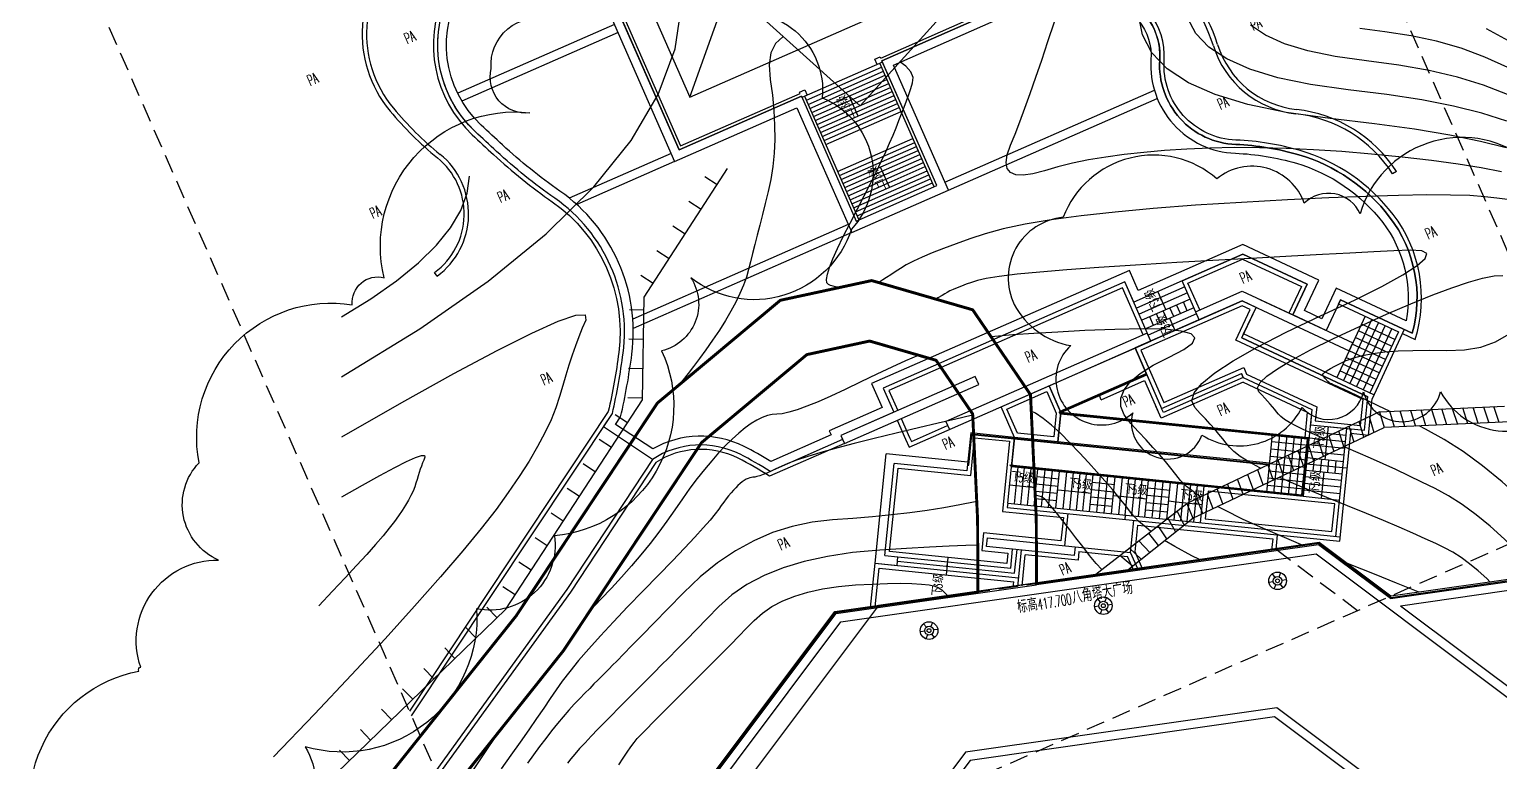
# Model space of a CAD drawing. Extents: x 351134 to 737836, y 2693212 to 3319468.
# Drawn here: x 396911 to 497146, y 2810476 to 2860390 of the extents above; entities that cross this region are included whole.
import ezdxf

# ---------------------------------------------------------------- set-up
doc = ezdxf.new("R2010")
doc.units = 0
doc.linetypes.add('0', pattern=[1, 1])
doc.linetypes.add('DASHED', pattern=[19.05, 12.7, -6.35])
for name, color, linetype in [('00小品', 2, 'CONTINUOUS'), ('00景观层', 10, 'CONTINUOUS'), ('01佛教小品', 2, 'CONTINUOUS'), ('DGX', 8, 'CONTINUOUS'), ('DIM_SYMB', 3, 'CONTINUOUS'), ('DLSS', 4, 'CONTINUOUS'), ('DMTZ', 3, 'CONTINUOUS'), ('PUB_TEXT', 7, 'CONTINUOUS'), ('居民地', 4, '0'), ('房屋2', 8, '0'), ('景观层', 1, 'CONTINUOUS'), ('绿化', 3, 'CONTINUOUS')]:
    doc.layers.add(name, color=color, linetype=linetype)
doc.styles.add('_TCH_DIM', font='txt.shx', dxfattribs={"width": 0.8, "height": 3.5, "bigfont": 'hztxt.shx'})
doc.linetypes.add('FENCELINE2', pattern='A,6.35,-2.54,[132,ltypeshp.shx,S=2.54,R=0,X=-2.54,Y=0],-2.54,25.4', length=36.83)

# ---------------------------------------------------------------- blocks, each defined once
blk = doc.blocks.new('gehjkk')
at = {"layer": 'DIM_SYMB'}
for points in [[(132401, -52730), (132401, -53330), (132321, -53330)], [(132401, -58030), (132401, -58630), (132321, -58630)], [(146301, -73452), (146301, -74052), (146221, -74052)], [(146301, -75402), (146301, -76002), (146221, -76002)], [(133311, -82287), (132789, -81991), (132828, -81922)], [(136617, -84160), (136095, -83864), (136135, -83795)], [(125919, -84248), (125623, -84770), (125554, -84730)], [(139924, -86032), (139402, -85737), (139441, -85667)], [(153253, -86519), (152958, -87041), (152888, -87002)], [(143230, -87905), (142708, -87610), (142748, -87540)], [(151726, -89217), (151430, -89739), (151360, -89700)]]:
    blk.add_hatch(color=7, dxfattribs=at).paths.add_polyline_path(points)
at = {"layer": '00小品'}
for p, q in [((164478, -72442), (164181, -72490)), ((126501, -74290), (126501, -75702)), ((126801, -74290), (126801, -75702)), ((126501, -75702), (126501, -76302)), ((126801, -75702), (126801, -76002)), ((126801, -76002), (129501, -76002)), ((129501, -75702), (129501, -76302)), ((144501, -75702), (129501, -75702)), ((126501, -76302), (144501, -76302)), ((139789, -78598), (143027, -78602)), ((143027, -78602), (143027, -80802)), ((143327, -78302), (143327, -80802)), ((131129, -82487), (130979, -82752)), ((130979, -82752), (150808, -93982)), ((131129, -82487), (131129, -82487)), ((152686, -84984), (149751, -90167)), ((152320, -85022), (151464, -86533)), ((155385, -87727), (156519, -85725)), ((155498, -88136), (156728, -85964)), ((150697, -93569), (154341, -87135)), ((154454, -87544), (155498, -88136)), ((154602, -87283), (155385, -87727)), ((150808, -93982), (153801, -88698)), ((153023, -89463), (153284, -89611))]:
    blk.add_line(p, q, dxfattribs=at)
at = {"layer": '00小品', "elevation": 366768, "flags": 128}
blk.add_lwpolyline([(88079, -79428), (108908, -66049, 0.0235367), (111231, -62581, 0.2793728), (111210, -51042, -0.0337105), (108862, -46523, -0.0020667), (108073, -44696, -0.3204539), (110098, -35498, -0.0370046), (111044, -34764, -0.0370046)], format="xyb", dxfattribs=at)
at = {"layer": '00小品', "flags": 128}
for points in [[(161034, -82986, 0.234988), (162805, -75116, 0.1587682), (158848, -68737, 0.0622246), (155190, -66359, -0.4218367), (152756, -59021, 0.3831375), (151253, -53222, 0.1645749), (144500, -51432)], [(122565, -73991), (117158, -73991, 0.0251199), (115753, -72105, 0.2684746), (110150, -70023), (101234, -75805), (88079, -83522)]]:
    blk.add_lwpolyline(points, format="xyb", dxfattribs=at)
for points in [[(144501, -76302), (144501, -71902), (126501, -71902), (126501, -73690)], [(144201, -75702), (144201, -72202), (126801, -72202), (126801, -73690)], [(148101, -76302), (148101, -73402)], [(148101, -73402), (152613, -73402), (155817, -77048)], [(148401, -75702), (148401, -73702)], [(148401, -73702), (152477, -73702), (155393, -77020)], [(121199, -82609), (124895, -76083)], [(129751, -78833), (124895, -76083)], [(148101, -75702), (151572, -75702), (155409, -80068)], [(122017, -82383), (125122, -76901)], [(129455, -79355), (125122, -76901)], [(130736, -77093), (129455, -79355)], [(136930, -76302), (144408, -76302), (148101, -76302), (151301, -76302), (156608, -82342)], [(152439, -76688), (157059, -81946)], [(155393, -77020), (153891, -78340)], [(155817, -77048), (154089, -78566)], [(151725, -86681), (136918, -78295), (143327, -78302)], [(150260, -78602), (150485, -78404)], [(150260, -78602), (156519, -85725)], [(156954, -85766), (150485, -78404)], [(157241, -79124), (157467, -78926)], [(157241, -79124), (160211, -82504)], [(157467, -78926), (161034, -82986)], [(149139, -81402), (143027, -81402), (143027, -80502)], [(149275, -81102), (143327, -81102), (143327, -80802), (149275, -80802)], [(149275, -81102), (149275, -80802)], [(149275, -81102), (152686, -84984)], [(149139, -81402), (152320, -85022)], [(156608, -82342), (157059, -81946)], [(122017, -82383), (122800, -82826)], [(122504, -83348), (122800, -82826)], [(131129, -82487), (150958, -93717)], [(160635, -82532), (156728, -85964)], [(160211, -82504), (156756, -85540)], [(160409, -82730), (161038, -83445)], [(129457, -87972), (130688, -85799)], [(134128, -87058), (137442, -88935)], [(137442, -90199), (137442, -88935), (138524, -87025)], [(138001, -86730), (138152, -86464)], [(153801, -88698), (154602, -87283)]]:
    blk.add_lwpolyline(points, dxfattribs=at)
for points in [[(122565, -74291), (132565, -74290), (132564, -73690), (122564, -73691)], [(128907, -84101), (134128, -87058), (133832, -87580), (128611, -84623)]]:
    blk.add_lwpolyline(points, close=True, dxfattribs=at)
at = {"layer": '00小品'}
blk.add_lwpolyline([(139789, -78598), (139790, -78298)], dxfattribs=at)
at = {"layer": '00小品', "color": 2, "flags": 128}
blk.add_lwpolyline([(121199, -82609), (122504, -83348)], dxfattribs=at)
at = {"layer": '00小品'}
for centre, radius, start, end in [((111191, -38810), 7896, 109.33974, 196.09302), ((125788, -34598), 23088, 196.09302, 207.22298), ((100594, -47559), 5244, 282.62514, 27.22298), ((146014, -58408), 10551, 353.60553, 68.03215), ((163129, -60326), 6671, 173.60553, 239.9207), ((155254, -73923), 9042, 9.1215, 59.9207)]:
    blk.add_arc(centre, radius, start, end, dxfattribs=at)
at = {"layer": '00景观层'}
blk.add_line((122401, -48432), (142399, -27324), dxfattribs=at)
at = {"layer": '00景观层', "color": 250}
for p, q in [((119700, -41832), (108029, -41832)), ((119700, -42432), (108078, -42432)), ((119700, -51432), (112117, -51432)), ((119700, -52032), (112407, -52032)), ((101740, -52676), (101674, -52384)), ((128800, -60732), (112764, -60732)), ((136003, -60732), (151601, -60732)), ((128800, -61332), (112533, -61332)), ((136003, -61332), (151553, -61332)), ((145101, -75402), (145101, -74752)), ((145601, -75402), (145601, -74752)), ((146101, -75402), (146101, -74752)), ((146301, -74752), (146301, -74302)), ((146601, -75402), (146601, -74752)), ((147101, -75402), (147101, -74752)), ((147601, -75402), (147601, -74752)), ((134616, -83026), (135051, -83273)), ((137923, -84899), (138358, -85145)), ((141229, -86771), (141664, -87018)), ((151073, -88847), (151492, -88108)), ((152145, -88476), (152367, -88085)), ((150416, -88992), (152591, -90224)), ((151508, -89094), (151927, -88354)), ((151943, -89340), (152362, -88600)), ((152378, -89586), (152797, -88847)), ((149973, -89776), (152148, -91008)), ((150194, -89384), (152370, -90616))]:
    blk.add_line(p, q, dxfattribs=at)
at = {"layer": '00景观层', "color": 7}
for p, q in [((144501, -76302), (144501, -75702)), ((130736, -77093), (129751, -78833)), ((133347, -78571), (132361, -80311)), ((148564, -87189), (133347, -78571)), ((150638, -88601), (152813, -89833)), ((149751, -90167), (151926, -91399))]:
    blk.add_line(p, q, dxfattribs=at)
at = {"layer": '00景观层', "color": 20}
for p, q in [((129696, -79032), (129739, -79056)), ((132299, -80219), (132323, -80176))]:
    blk.add_line(p, q, dxfattribs=at)
at = {"layer": '00景观层', "color": 4, "linetype": 'DASHED', "ltscale": 100, "flags": 128}
blk.add_lwpolyline([(169225, -98800), (88079, -98800), (88079, -15886), (169225, -15886)], close=True, dxfattribs=at)
at = {"layer": '00景观层', "color": 4, "flags": 128}
blk.add_lwpolyline([(120300, -24324), (144500, -24324), (144500, -51432), (135403, -51432), (135403, -51532), (135003, -51532), (135003, -51132), (135403, -51132), (135403, -51232), (144300, -51232), (144300, -24530), (120500, -24530), (120500, -51232), (129400, -51232), (129400, -51132), (129800, -51132), (129800, -51532), (129400, -51532), (129400, -51432), (120300, -51432), (120303, -24324)], dxfattribs=at)
at = {"layer": '00景观层', "color": 6, "flags": 128}
blk.add_lwpolyline([(142400, -48432), (142399, -27324), (122400, -27325), (122401, -48432)], close=True, dxfattribs=at)
at = {"layer": '00景观层', "flags": 128}
for points in [[(157467, -78926), (155739, -80444), (154089, -78566), (155817, -77048), (152613, -73402), (148101, -73402), (144501, -73402), (144501, -71902), (126501, -71902), (126501, -73690), (122564, -73691), (122565, -73991), (117158, -73991, 0.0251199), (115753, -72105, 0.2684746), (110150, -70023), (107980, -66645), (108908, -66049, 0.0235367), (111231, -62581, 0.2793728), (111210, -51042, -0.0337105), (108862, -46523, -0.0020667), (108073, -44696, -0.3617481), (111044, -34764, -0.1718525)], [(120302, -34176), (120300, -51432), (129400, -51432), (129400, -60732), (135403, -60732), (135403, -51432), (144500, -51432, -0.1645749)], [(153115, -55833, -0.1850115), (152756, -59021, 0.4218367), (155190, -66359, -0.0622246), (158848, -68737, -0.1587682), (162805, -75116, -0.234988), (161034, -82986), (157467, -78926)]]:
    blk.add_lwpolyline(points, format="xyb", dxfattribs=at)
at = {"layer": '00景观层', "color": 250, "flags": 128}
for points in [[(119702, -34925), (119700, -52032), (128800, -52032), (128800, -61332), (136003, -61332), (136003, -52032), (144520, -52032, -0.1650699)], [(152534, -55984, -0.1850115), (152223, -58744, 0.4218367), (154928, -66899, -0.0622246), (158461, -69196, -0.1587682), (162222, -75259, -0.2127709), (160996, -82034), (157521, -78079), (155793, -79597), (154935, -78620), (156663, -77102), (152885, -72802), (148101, -72802), (145101, -72802), (145101, -71302), (125901, -71303), (125901, -73090), (121964, -73091), (121964, -73391), (117475, -73391, 0.0217681), (116215, -71723, 0.2521211), (110447, -69377), (108809, -66826), (109325, -66494, 0.0241508), (111744, -62891, 0.2793728), (111723, -50730, -0.0337105), (109412, -46283, -0.0020667), (108625, -44461, -0.3617481), (111376, -35264, -0.1718525)], [(161038, -83445, 0.2449855), (163096, -75045, 0.1587682), (159042, -68508, 0.0622246), (155322, -66090, -0.4218367), (153022, -59159, 0.3831375), (151419, -52972, 0.1641059), (144500, -51132, 0.1641059)], [(122565, -74291), (116997, -74291, 0.0268494), (115522, -72296, 0.2655891), (110260, -70309), (101392, -76060), (88079, -83870)]]:
    blk.add_lwpolyline(points, format="xyb", dxfattribs=at)
at = {"layer": '00景观层', "color": 250, "elevation": 366768, "flags": 128}
blk.add_lwpolyline([(110795, -34570, 0.034018), (109897, -35276, 0.3204539), (107797, -44814, 0.0020667), (108587, -46644, 0.0337105), (110954, -51198, -0.2793728), (110974, -62426, -0.023225), (108700, -65826), (88079, -79071)], format="xyb", dxfattribs=at)
at = {"layer": '00景观层', "color": 7, "flags": 128}
for points in [[(129400, -51432), (129404, -60732), (135403, -60732), (135403, -51532)], [(129600, -51530), (129604, -60732)], [(129600, -51530), (135203, -51530)], [(135203, -60732), (135203, -51532)], [(129600, -55130), (135203, -55130)], [(129600, -57130), (135203, -57130)], [(110150, -70023), (107980, -66645)], [(148101, -73402), (144501, -73402)], [(148101, -74302), (144501, -74302)], [(133347, -78571), (130736, -77093)], [(133347, -78571), (133347, -76302)], [(143327, -78302), (143327, -76302)], [(148101, -76302), (144501, -76302)], [(150485, -78404), (151988, -77084)], [(131129, -82487), (133346, -78572)], [(132361, -80312), (149751, -90167)], [(132696, -83374), (133927, -81200)], [(134436, -84359), (135667, -82186)], [(119703, -85251), (121199, -82609), (129751, -87453)], [(122800, -82826), (129525, -86635), (130166, -85504)], [(131650, -82788), (131653, -82783)], [(136002, -85246), (137233, -83074)], [(137742, -86232), (138973, -84059)], [(139309, -87119), (140539, -84946)], [(141049, -88105), (142280, -85931)], [(152166, -85903), (154341, -87135)], [(142615, -88992), (143845, -86820)], [(151279, -87470), (153454, -88702)], [(146603, -92753), (147097, -91881)]]:
    blk.add_lwpolyline(points, dxfattribs=at)
at = {"layer": '00景观层', "color": 250, "flags": 128}
for points in [[(129600, -51830), (135203, -51830)], [(129600, -52130), (135203, -52130)], [(129600, -52430), (135203, -52430)], [(129600, -52730), (135203, -52730)], [(129600, -53030), (135203, -53030)], [(129600, -53330), (135203, -53330)], [(129600, -53630), (135203, -53630)], [(129600, -53930), (135203, -53930)], [(129600, -54230), (135203, -54230)], [(129600, -54530), (135203, -54530)], [(129600, -54830), (135203, -54830)], [(129600, -57430), (135203, -57430)], [(129600, -57730), (135203, -57730)], [(129600, -58030), (135203, -58030)], [(129600, -58330), (135203, -58330)], [(129600, -58630), (135203, -58630)], [(129600, -58930), (135203, -58930)], [(129600, -59230), (135203, -59230)], [(129600, -59530), (135203, -59530)], [(129600, -59830), (135203, -59830)], [(129600, -60130), (135203, -60130)], [(129600, -60430), (135203, -60430)], [(148101, -73852), (144501, -73852)], [(148101, -74752), (144501, -74752)], [(148101, -75402), (144501, -75402)], [(148101, -75852), (144501, -75852)], [(136918, -78295), (135932, -80035), (133347, -78571), (133347, -76302), (136918, -76302), (136918, -78295)], [(136918, -78295), (136918, -76302)], [(135932, -80035), (136918, -78295)], [(157467, -78926), (155739, -80444)], [(131521, -82709), (132752, -80534)], [(131912, -82930), (133144, -80756)], [(132304, -83152), (133535, -80978)], [(158561, -80626), (155106, -83662)], [(158891, -81002), (155436, -84038)], [(159761, -82900), (158111, -81022)], [(133131, -83620), (134362, -81446)], [(133435, -82069), (134740, -82808)], [(133566, -83867), (134797, -81693)], [(133681, -81634), (134986, -82373)], [(134001, -84113), (135232, -81939)], [(159221, -81378), (155766, -84414)], [(159551, -81753), (156096, -84789)], [(159881, -82129), (156426, -85165)], [(158634, -83890), (156984, -82012)], [(159009, -83560), (157359, -81682)], [(159385, -83230), (157735, -81352)], [(120000, -85334), (121312, -83018), (129342, -87566)], [(122652, -83087), (129638, -87044), (130427, -85651)], [(132942, -82939), (134247, -83678)], [(133188, -82504), (134494, -83243)], [(134827, -84581), (136058, -82408)], [(135219, -84803), (136450, -82630)], [(135611, -85025), (136841, -82852)], [(157507, -84880), (155857, -83002)], [(157882, -84550), (156232, -82672)], [(158258, -84220), (156608, -82342)], [(136437, -85493), (137668, -83319)], [(136741, -83941), (138046, -84680)], [(136872, -85739), (138103, -83565)], [(136988, -83506), (138293, -84245)], [(137307, -85986), (138538, -83812)], [(157131, -85210), (155481, -83332)], [(133526, -86717), (134611, -84803)], [(136248, -84811), (137554, -85551)], [(136495, -84376), (137800, -85115)], [(138134, -86454), (139365, -84281)], [(138526, -86676), (139756, -84503)], [(138917, -86897), (140148, -84724)], [(139744, -87365), (140975, -85192)], [(140048, -85814), (141353, -86553)], [(140179, -87612), (141410, -85438)], [(140294, -85379), (141599, -86118)], [(140614, -87858), (141845, -85684)], [(141440, -88326), (142671, -86153)], [(147576, -88934), (149551, -85449)], [(148011, -89180), (149985, -85695)], [(148446, -89426), (150420, -85942)], [(148882, -89673), (150855, -86188)], [(149302, -85889), (151477, -87121)], [(129755, -88055), (130801, -86208)], [(134241, -87467), (133945, -87989), (130801, -86208)], [(139555, -86684), (140860, -87423)], [(139801, -86249), (141107, -86988)], [(141832, -88548), (143063, -86375)], [(142224, -88770), (143454, -86597)], [(148562, -87194), (150737, -88426)], [(148562, -87194), (150737, -88426)], [(148809, -86759), (150984, -87991)], [(149055, -86324), (151230, -87556)], [(149317, -89919), (151290, -86435)], [(151500, -87078), (153676, -88310)], [(151722, -86687), (153897, -87919)], [(151944, -86295), (154119, -87527)], [(129160, -87889), (129342, -87566)], [(134241, -87467), (137142, -89110)], [(137742, -90282), (137742, -89014), (138637, -87434), (146688, -91994), (146305, -92670)], [(148069, -88064), (150244, -89296)], [(148316, -87629), (150491, -88861)], [(151057, -87861), (153232, -89093)], [(137142, -90115), (137142, -89110)], [(147823, -88499), (149998, -89731)], [(150847, -88231), (153023, -89463)]]:
    blk.add_lwpolyline(points, dxfattribs=at)
at = {"layer": '00景观层', "color": 20, "flags": 128}
for points in [[(129696, -79032), (130755, -77161), (148540, -87233)], [(129739, -79056), (130774, -77229), (148515, -87276)], [(132323, -80176), (149714, -90030)], [(132299, -80219), (149733, -90098)]]:
    blk.add_lwpolyline(points, dxfattribs=at)
at = {"layer": '00景观层', "color": 250, "flags": 128}
for points in [[(136618, -78216), (135819, -79626), (133647, -78396), (133647, -76602), (136618, -76602)], [(143627, -76602), (143627, -80502), (149575, -80502), (149575, -80989), (153052, -84947), (152574, -85790), (155272, -87318), (156152, -85763), (149837, -78574), (151565, -77056), (151165, -76602)], [(129757, -85617), (129412, -86226), (122426, -82270), (125235, -77310), (129568, -79764), (130850, -77502), (132937, -78685), (130570, -82866), (134199, -84921), (133413, -86309), (128794, -83692), (128202, -84737)], [(143959, -87228), (143024, -88878), (150584, -93160), (151518, -91511)]]:
    blk.add_lwpolyline(points, close=True, dxfattribs=at)
at = {"layer": '00景观层', "color": 20, "flags": 128}
for points in [[(149714, -90030), (151589, -86719), (136869, -78382, -0.7710545), (136918, -78195), (143327, -78202)], [(149733, -90098), (151657, -86700), (136893, -78339, -0.7710545), (136918, -78245), (143327, -78252)]]:
    blk.add_lwpolyline(points, format="xyb", dxfattribs=at)
at = {"layer": '00景观层', "color": 7, "linetype": 'DASHED', "ltscale": 100, "flags": 128}
blk.add_lwpolyline([(150012, -98800), (146603, -92753), (117370, -84601), (92189, -98800)], dxfattribs=at)
at = {"layer": '00景观层', "color": 7, "flags": 128}
blk.add_lwpolyline([(151725, -86681), (151725, -86681)], close=True, dxfattribs=at)
at = {"layer": '00景观层', "color": 250}
for centre, radius, start, end in [((111191, -38810), 8196, 108.40792, 196.09302), ((125788, -34598), 23388, 196.09302, 207.22298), ((100594, -47559), 4944, 282.62514, 27.22298), ((146014, -58408), 10851, 353.60553, 68.03215), ((163129, -60326), 6371, 173.60553, 239.9207), ((155254, -73923), 9342, 9.1215, 59.9207)]:
    blk.add_arc(centre, radius, start, end, dxfattribs=at)
at = {"layer": 'DIM_SYMB', "color": 7}
for points in [[(132401, -54230), (132401, -52730)], [(132401, -59530), (132401, -58030)], [(146301, -74352), (146301, -73452)], [(146301, -76302), (146301, -75402)], [(131745, -81400), (133311, -82287)], [(135051, -83273), (136617, -84160)], [(125327, -85292), (125919, -84248)], [(138358, -85145), (139924, -86032)], [(141664, -87018), (143230, -87905)], [(152366, -88086), (153253, -86519)], [(150839, -90783), (151726, -89217)]]:
    blk.add_lwpolyline(points, dxfattribs=at)
at = {"layer": '景观层', "color": 7}
for points in [[(143327, -76302), (143327, -80802), (149275, -80802), (149275, -81102), (152686, -84984), (152166, -85903), (155385, -87727), (156519, -85725), (150260, -78602), (151988, -77084), (151301, -76302), (143327, -76302)], [(154341, -87135), (154602, -87283)]]:
    blk.add_lwpolyline(points, dxfattribs=at)
at = {"layer": 'PUB_TEXT', "style": '_TCH_DIM', "width": 0.564706}
for p in [(99007, -37345), (106220, -37391), (99282, -47355), (107691, -49858), (159400, -59746), (105384, -62441), (155181, -63788), (136243, -74304), (151822, -75261), (128698, -77477), (164602, -77574), (115665, -79230), (141123, -79766), (146801, -82903), (132550, -88524), (158458, -92505)]:
    blk.add_text('PA', height=743.7, dxfattribs=at).set_placement(p)
at = {"layer": 'PUB_TEXT', "color": 7, "style": '_TCH_DIM'}
for s, height, rotation, width, p in [('级', 700, 90, 0.8, (132201, -53152)), ('上', 700, 90, 0.8, (132201, -54272)), ('13', 595, 90, 0.564706, (132201, -53712)), ('级', 700, 90, 0.8, (132201, -58451)), ('上', 700, 90, 0.8, (132201, -59571)), ('13', 595, 90, 0.564706, (132201, -59011)), ('级', 700, 90.00201, 0.8, (146101, -73685)), ('下', 700, 90.00201, 0.8, (146101, -74581)), ('3', 595, 90.00201, 0.564706, (146101, -74021)), ('级', 700, 90.00201, 0.8, (146101, -75635)), ('下', 700, 90.00201, 0.8, (146101, -76531)), ('3', 595, 90.00201, 0.564706, (146101, -75971)), ('下', 700, 330.47538, 0.8, (131889, -81192)), ('5', 595, 330.47538, 0.564706, (132376, -81468)), ('级', 700, 330.47538, 0.8, (132668, -81634)), ('下', 700, 330.47538, 0.8, (135342, -83207)), ('5', 595, 330.47538, 0.564706, (135829, -83483)), ('级', 700, 330.47538, 0.8, (136121, -83649)), ('级', 700, 60.47538, 0.8, (124874, -85726)), ('下', 700, 330.47538, 0.8, (138648, -85080)), ('5', 595, 330.47538, 0.564706, (139136, -85356)), ('级', 700, 330.47538, 0.8, (139428, -85521)), ('下', 700, 60.47538, 0.8, (124433, -86506)), ('3', 595, 60.47538, 0.564706, (124709, -86019)), ('下', 700, 330.47538, 0.8, (141955, -86953)), ('5', 595, 330.47538, 0.564706, (142442, -87229)), ('级', 700, 330.47538, 0.8, (142734, -87394)), ('下', 700, 60.47538, 0.8, (152301, -87795)), ('5', 595, 60.47538, 0.564706, (152577, -87308)), ('级', 700, 60.47538, 0.8, (152742, -87015)), ('级', 700, 60.47538, 0.8, (151215, -89713)), ('下', 700, 60.47538, 0.8, (150773, -90493)), ('5', 595, 60.47538, 0.564706, (151049, -90005))]:
    blk.add_text(s, height=height, rotation=rotation, dxfattribs=dict(at, width=width)).set_placement(p)
at = {"layer": 'PUB_TEXT', "color": 250, "style": '_TCH_DIM'}
for s, height, width, p in [('标高', 875, 0.8, (128756, -89673)), ('417.700', 743.7, 0.564706, (130115, -90009)), ('八角塔大广场', 875, 0.8, (132426, -90580))]:
    blk.add_text(s, height=height, rotation=346.10445, dxfattribs=dict(at, width=width)).set_placement(p)

msp = doc.modelspace()

# ---------------------------------------------------------------- linework, layer by layer
at = {"layer": '00景观层', "linetype": 'Continuous'}
msp.add_line((521099, 2826226), (489741, 2821745), dxfattribs=at)
at = {"layer": '00景观层', "color": 31, "linetype": 'FENCELINE2', "ltscale": 150}
msp.add_line((489721, 2821666), (511433, 2824769), dxfattribs=at)
msp.add_line((489721, 2821666), (511433, 2824769), dxfattribs=at)
at = {"layer": '00景观层', "color": 8}
for p in [(511454, 2824090), (511454, 2824090), (508878, 2807206), (509148, 2807004)]:
    msp.add_line(p, (490380, 2821079), dxfattribs=at)
at = {"layer": '00景观层', "color": 8, "linetype": '0'}
for points, elevation in [([(488949, 2834324), (497469, 2834717)], 33352), ([(496049, 2834651), (496409, 2833570)], 32995), ([(497124, 2833603), (496759, 2834684)], 32795), ([(488949, 2834324), (475821, 2828075)], 33352), ([(487893, 2832597), (487567, 2833666)], 33626), ([(488258, 2833995), (488580, 2832922)], 33513), ([(488949, 2834324), (489266, 2833247)], 33352), ([(489980, 2833279), (489659, 2834356)], 33253), ([(490695, 2833312), (490369, 2834389)], 33207), ([(491079, 2834422), (491409, 2833344)], 33245), ([(492123, 2833376), (491789, 2834455)], 33115), ([(492499, 2834487), (492838, 2833409)], 33173), ([(493552, 2833441), (493209, 2834520)], 33024), ([(493919, 2834553), (494266, 2833473)], 33102), ([(494981, 2833506), (494629, 2834586)], 32932), ([(495695, 2833538), (495339, 2834619)], 32886), ([(476223, 2827070), (489266, 2833247)], 36406), ([(485494, 2832679), (485834, 2831622)], 34159), ([(486520, 2831947), (486185, 2833008)], 33953), ([(486876, 2833337), (487207, 2832272)], 33836), ([(497838, 2833635), (489266, 2833247)], 32749), ([(483774, 2830646), (483422, 2831692)], 34607), ([(484113, 2832021), (484461, 2830971)], 34481), ([(485147, 2831297), (484803, 2832350)], 34280), ([(481349, 2830706), (481715, 2829671)], 35126), ([(482401, 2829996), (482040, 2831035)], 34934), ([(482731, 2831364), (483088, 2830321)], 34804), ([(479656, 2828696), (479276, 2829719)], 35588), ([(479967, 2830048), (480342, 2829021)], 35449), ([(481029, 2829346), (480658, 2830377)], 35261), ([(477203, 2828732), (477596, 2827720)], 36094), ([(478283, 2828046), (477894, 2829061)], 35916), ([(478585, 2829390), (478969, 2828371)], 35771), ([(469612, 2823245), (475821, 2828075)], 9810373), ([(475821, 2828075), (476223, 2827070)], 36417), ([(476910, 2827395), (476512, 2828404)], 36243), ([(471806, 2823559), (476223, 2827070)], 9810373), ([(474516, 2827060), (475051, 2826138)], 9809472), ([(475637, 2826604), (475168, 2827567)], 9809472), ([(473211, 2826044), (473878, 2825206)], 9809472), ([(474465, 2825672), (473863, 2826552)], 9809472), ([(471906, 2825029), (472706, 2824274)], 9809472), ([(473292, 2824740), (472558, 2825537)], 9809472), ([(472120, 2823808), (471253, 2824522)], 9809472)]:
    msp.add_lwpolyline(points, dxfattribs=dict(at, elevation=elevation))
for points in [[(469612, 2823245), (475821, 2828075)], [(471806, 2823559), (476223, 2827070)], [(471906, 2825029), (472706, 2824274)], [(473292, 2824740), (472558, 2825537)], [(472120, 2823808), (471253, 2824522)]]:
    msp.add_lwpolyline(points, dxfattribs=at)
at = {"layer": '00景观层', "color": 8}
for points in [[(434406, 2796223), (434406, 2796223), (452240, 2820005), (484638, 2824635), (508420, 2806800)], [(450050, 2778646), (450895, 2772735), (468049, 2759871), (489275, 2762905), (502140, 2780059), (499106, 2801285), (481952, 2814150), (460726, 2811116), (447861, 2793962), (450050, 2778646)], [(450644, 2778731), (451453, 2773066), (468210, 2760500), (488944, 2763463), (501510, 2780220), (498547, 2800954), (481791, 2813520), (461056, 2810557), (448490, 2793801), (450644, 2778731)]]:
    msp.add_lwpolyline(points, dxfattribs=at)
at = {"layer": '00景观层', "color": 11, "linetype": 'Continuous'}
for points in [[(489741, 2821745), (484839, 2825421), (454797, 2821128), (436589, 2796849), (437270, 2792086)], [(489701, 2821588), (484799, 2825264), (465575, 2822517)], [(489701, 2821588), (484799, 2825264), (465575, 2822517)], [(465088, 2748589), (462192, 2748175), (437913, 2766382), (433620, 2796425), (451827, 2820704), (461566, 2822095), (465554, 2822665)], [(465066, 2748737), (462232, 2748332), (438053, 2766465), (433777, 2796384), (451910, 2820564), (461587, 2821947), (465575, 2822517)]]:
    msp.add_lwpolyline(points, dxfattribs=at)
at = {"layer": '00景观层', "color": 31, "linetype": 'FENCELINE2', "ltscale": 150}
for points in [[(489721, 2821666), (484819, 2825343), (465564, 2822591)], [(437983, 2766424), (433698, 2796404), (451868, 2820634), (461577, 2822021)]]:
    msp.add_lwpolyline(points, dxfattribs=at)
at = {"layer": '00景观层', "color": 11, "linetype": 'Continuous', "flags": 128}
msp.add_lwpolyline([(489701, 2821588), (484799, 2825264), (465575, 2822517)], dxfattribs=at)
msp.add_lwpolyline([(489701, 2821588), (484799, 2825264), (465575, 2822517)], dxfattribs=at)
at = {"layer": '00景观层', "color": 7, "flags": 128}
msp.add_lwpolyline([(489701, 2821588), (511369, 2824684), (513067, 2812805)], dxfattribs=at)
at = {"layer": '00景观层', "color": 7}
msp.add_lwpolyline([(489701, 2821588), (511369, 2824684), (513067, 2812805)], dxfattribs=at)
at = {"layer": '00景观层', "color": 8, "flags": 128}
for points in [[(450050, 2778646), (450895, 2772735), (468049, 2759871), (489275, 2762905), (502140, 2780059), (499106, 2801285), (481952, 2814150), (460726, 2811116), (447861, 2793962), (450050, 2778646)], [(450644, 2778731), (451453, 2773066), (468210, 2760500), (488944, 2763463), (501510, 2780220), (498547, 2800954), (481791, 2813520), (461056, 2810557), (448490, 2793801), (450644, 2778731)]]:
    msp.add_lwpolyline(points, dxfattribs=at)
at = {"layer": '01佛教小品', "linetype": 'Continuous'}
for p, q in [((481414, 2822716), (481711, 2822758)), ((481637, 2823273), (481823, 2823036)), ((482119, 2823078), (482231, 2823357)), ((482304, 2822843), (482601, 2822885)), ((470352, 2821660), (470240, 2821380)), ((481784, 2822244), (481896, 2822523)), ((482192, 2822565), (482378, 2822329)), ((469832, 2821061), (469534, 2821018)), ((469944, 2821338), (469758, 2821575)), ((470017, 2820825), (469905, 2820546)), ((470499, 2820631), (470313, 2820868)), ((470722, 2821188), (470424, 2821145)), ((458064, 2819640), (457878, 2819877)), ((458472, 2819962), (458360, 2819683)), ((457953, 2819363), (457655, 2819320)), ((458138, 2819128), (458025, 2818848)), ((458619, 2818933), (458434, 2819170)), ((458843, 2819490), (458545, 2819448))]:
    msp.add_line(p, q, dxfattribs=at)
for centre, radius in [((482008, 2822801), 600), ((482008, 2822801), 299), ((482008, 2822801), 131), ((470128, 2821103), 600), ((470128, 2821103), 299), ((470128, 2821103), 131), ((458249, 2819405), 600), ((458249, 2819405), 299), ((458249, 2819405), 131)]:
    msp.add_circle(centre, radius, dxfattribs=at)
at = {"layer": 'DGX', "color": 8, "linetype": 'Continuous'}
for points in [[(418191, 2836705), (423538, 2839983), (428185, 2843233), (432134, 2846455), (435384, 2849648), (437934, 2852812), (439786, 2855948), (440939, 2859056), (441393, 2862135)], [(418179, 2840797), (420194, 2842033), (421946, 2843258), (423434, 2844472), (424659, 2845676), (425621, 2846869), (426319, 2848051), (426753, 2849222), (426924, 2850383)], [(418203, 2832612), (422313, 2834962), (425842, 2836925), (428791, 2838500), (431161, 2839689), (432951, 2840492), (434161, 2840907), (434792, 2840935), (434842, 2840577), (434605, 2840013), (434372, 2839424), (434143, 2838811), (433918, 2838173), (433697, 2837511), (433480, 2836824), (433268, 2836112), (433060, 2835376), (432812, 2834601), (432480, 2833771), (432063, 2832888), (431563, 2831950), (430979, 2830958), (430311, 2829912), (429559, 2828812), (428723, 2827658), (427718, 2826362), (426459, 2824833), (424945, 2823072), (423177, 2821080), (421155, 2818856), (418879, 2816400), (416348, 2813712), (413563, 2810793)], [(418203, 2832612), (422313, 2834962), (425842, 2836925), (428791, 2838500), (431161, 2839689), (432951, 2840492), (434161, 2840907), (434792, 2840935), (434842, 2840577), (434605, 2840013), (434372, 2839424), (434143, 2838811), (433918, 2838173), (433697, 2837511), (433480, 2836824), (433268, 2836112), (433060, 2835376), (432812, 2834601), (432480, 2833771), (432063, 2832888), (431563, 2831950), (430979, 2830958), (430311, 2829912), (429559, 2828812), (428723, 2827658), (427718, 2826362), (426459, 2824833), (424945, 2823072), (423177, 2821080), (421155, 2818856), (418879, 2816400), (416348, 2813712), (413563, 2810793)], [(461225, 2834099), (461118, 2834074), (460071, 2833827), (458871, 2833543), (457517, 2833221), (456009, 2832861), (454500, 2832494), (453142, 2832151), (451934, 2831832), (450878, 2831537), (449973, 2831267), (449218, 2831020), (448615, 2830797), (448162, 2830598), (447802, 2830424), (447477, 2830272), (447185, 2830145), (446928, 2830041), (446705, 2829960), (446516, 2829904), (446362, 2829871), (446241, 2829861), (446135, 2829854), (446022, 2829829), (445904, 2829786), (445779, 2829724), (445648, 2829643), (445511, 2829544), (445368, 2829427), (445218, 2829291), (445065, 2829139), (444908, 2828973), (444748, 2828792), (444585, 2828597), (444420, 2828388), (444251, 2828164), (444080, 2827926), (443906, 2827674), (443672, 2827360), (443320, 2826938), (442852, 2826406), (442268, 2825766), (441566, 2825018), (440748, 2824160), (439812, 2823194), (438760, 2822119), (437695, 2821025), (436723, 2820003), (435843, 2819051), (435054, 2818170), (434358, 2817360), (433754, 2816622), (433243, 2815954), (432823, 2815357), (432426, 2814767), (431983, 2814116), (431493, 2813407), (430957, 2812638), (430374, 2811810), (429745, 2810922), (429069, 2809975)], [(503088, 2823652), (502930, 2823835), (501494, 2825463), (500082, 2826959), (498694, 2828321), (497328, 2829551), (495986, 2830647), (494667, 2831609), (493372, 2832439), (492099, 2833135), (491658, 2833355)], [(499841, 2823188), (499492, 2823584), (498479, 2824657), (497482, 2825635), (496501, 2826518), (495538, 2827305), (494591, 2827996), (493661, 2828591), (492748, 2829091), (491848, 2829536), (490958, 2829965), (490078, 2830379), (489209, 2830778), (488349, 2831161), (487500, 2831529), (486661, 2831881), (486511, 2831942)], [(418216, 2828520), (419613, 2829319), (420812, 2829986), (421815, 2830522), (422621, 2830926), (423229, 2831199), (423640, 2831340), (423855, 2831349), (423872, 2831228), (423791, 2831036), (423712, 2830836), (423634, 2830627), (423558, 2830411), (423483, 2830185), (423409, 2829952), (423337, 2829710), (423266, 2829460), (423182, 2829196), (423069, 2828914), (422927, 2828614), (422757, 2828295), (422559, 2827958), (422332, 2827602), (422076, 2827228), (421792, 2826836), (421450, 2826395), (421022, 2825876), (420507, 2825277), (419906, 2824600), (419219, 2823844), (418445, 2823009), (417585, 2822095), (416638, 2821103)], [(496511, 2822712), (496270, 2822949), (495675, 2823485), (495090, 2823963), (494515, 2824382), (493950, 2824744), (493396, 2825048), (492790, 2825341), (492070, 2825673), (491238, 2826044), (490292, 2826453), (489234, 2826901), (488062, 2827387), (486776, 2827912), (485378, 2828475), (484001, 2829038), (482780, 2829562), (482121, 2829863)], [(461499, 2828211), (461396, 2828190), (460354, 2827978), (459262, 2827782), (458121, 2827603), (456929, 2827441), (455688, 2827294), (454398, 2827165), (453057, 2827052), (451667, 2826955), (450270, 2826800), (448909, 2826512), (447584, 2826091), (446296, 2825537), (445044, 2824850), (443828, 2824029), (442648, 2823076), (441505, 2821989), (440441, 2820900), (439501, 2819937), (438684, 2819101), (437991, 2818392), (437421, 2817810), (436974, 2817355), (436651, 2817027), (436451, 2816825), (436299, 2816673), (436118, 2816491), (435909, 2816279), (435671, 2816038), (435404, 2815767), (435109, 2815467), (434785, 2815137), (434433, 2814778), (434063, 2814391), (433686, 2813977), (433302, 2813537), (432911, 2813070), (432514, 2812576), (432109, 2812056), (431697, 2811510), (431279, 2810937), (430866, 2810366)], [(470026, 2823567), (469641, 2823988), (469188, 2824528), (468721, 2825129), (468265, 2825732), (467848, 2826279), (467468, 2826768), (467127, 2827201), (466824, 2827577), (466559, 2827896), (466332, 2828158), (466143, 2828364), (465920, 2828516), (465591, 2828618), (465484, 2828631)], [(483650, 2825251), (482949, 2825538), (481199, 2826290), (479672, 2826987), (478369, 2827629), (477919, 2827873)], [(461565, 2825221), (460748, 2825198), (459629, 2825153), (458281, 2825085), (456702, 2824997), (454894, 2824888), (453039, 2824722), (451322, 2824467), (449744, 2824122), (448302, 2823686), (446999, 2823160), (445834, 2822545), (444806, 2821839), (443917, 2821043), (443123, 2820231), (442386, 2819476), (441703, 2818780), (441076, 2818142), (440504, 2817561), (439987, 2817039), (439526, 2816574), (439120, 2816168), (438735, 2815783), (438337, 2815383), (437925, 2814969), (437500, 2814540), (437062, 2814097), (436611, 2813639), (436146, 2813166), (435668, 2812679), (435206, 2812203), (434791, 2811763), (434421, 2811359), (434097, 2810991), (433819, 2810660), (433587, 2810365)], [(461565, 2825221), (460748, 2825198), (459629, 2825153), (458281, 2825085), (456702, 2824997), (454894, 2824888), (453039, 2824722), (451322, 2824467), (449744, 2824122), (448302, 2823686), (446999, 2823160), (445834, 2822545), (444806, 2821839), (443917, 2821043), (443123, 2820231), (442386, 2819476), (441703, 2818780), (441076, 2818142), (440504, 2817561), (439987, 2817039), (439526, 2816574), (439120, 2816168), (438735, 2815783), (438337, 2815383), (437925, 2814969), (437500, 2814540), (437062, 2814097), (436611, 2813639), (436146, 2813166), (435668, 2812679), (435206, 2812203), (434791, 2811763), (434421, 2811359), (434097, 2810991), (433819, 2810660), (433587, 2810365)], [(476691, 2824257), (476168, 2824510), (474996, 2825136), (474310, 2825549)], [(491648, 2822017), (491376, 2822129), (490118, 2822641), (488623, 2823245), (486892, 2823942), (486721, 2824010)], [(491648, 2822017), (491376, 2822129), (490118, 2822641), (488623, 2823245), (486892, 2823942), (486721, 2824010)], [(437108, 2810255), (437392, 2810709), (437659, 2811115), (437909, 2811473), (438142, 2811785), (438357, 2812049), (438555, 2812266), (438772, 2812486), (439042, 2812759), (439366, 2813085), (439743, 2813464), (440174, 2813896), (440658, 2814381), (441197, 2814919), (441788, 2815510), (442401, 2816122), (443000, 2816723), (443587, 2817313), (444160, 2817891), (444722, 2818459), (445270, 2819016), (445805, 2819561), (446328, 2820096), (446888, 2820597), (447534, 2821041), (448267, 2821428), (449087, 2821759), (449994, 2822033), (450987, 2822250), (452067, 2822411), (453234, 2822515), (454381, 2822578), (455404, 2822616), (456302, 2822629), (457075, 2822617), (457723, 2822580), (458246, 2822517), (458644, 2822430), (458918, 2822318), (459138, 2822162), (459376, 2821943), (459505, 2821801)], [(428820, 2812384), (427896, 2811013), (426708, 2809230)]]:
    msp.add_lwpolyline(points, dxfattribs=at)
for points, elevation in [([(497267, 2850674), (495896, 2850947), (494310, 2851207), (492511, 2851453), (490497, 2851686), (488413, 2851892), (486399, 2852058), (484457, 2852186), (482586, 2852274), (480786, 2852322), (479058, 2852332), (477400, 2852302), (475815, 2852232), (474307, 2852131), (472883, 2852006), (471544, 2851857), (470290, 2851684), (469120, 2851488), (468035, 2851267), (467034, 2851023), (466117, 2850754), (465317, 2850536), (464662, 2850443), (464154, 2850474), (463792, 2850630), (463576, 2850910), (463506, 2851315), (463583, 2851844), (463806, 2852498), (464112, 2853257), (464437, 2854098), (464782, 2855023), (465145, 2856031), (465528, 2857123), (465931, 2858298), (466352, 2859557), (466793, 2860899)], 410000), ([(497598, 2852306), (495833, 2852754), (493750, 2853179), (491348, 2853580), (488627, 2853957), (485588, 2854309), (482585, 2854717), (479974, 2855262), (477754, 2855942), (475926, 2856758), (474489, 2857709), (473444, 2858797), (472790, 2860020), (472528, 2861380)], 409000), ([(497638, 2854132), (495938, 2854671), (494007, 2855155), (491846, 2855585), (489453, 2855959), (486830, 2856278), (484259, 2856627), (482023, 2857093), (480123, 2857676), (478557, 2858374), (477327, 2859189), (476432, 2860120), (475872, 2861168)], 408000), ([(448323, 2859891), (448277, 2859874), (447778, 2859429), (447469, 2858798), (447352, 2857982), (447425, 2856981), (447570, 2855905), (447669, 2854863), (447720, 2853855), (447725, 2852881), (447684, 2851942), (447595, 2851037), (447459, 2850166), (447277, 2849329), (447076, 2848529), (446885, 2847768), (446704, 2847046), (446532, 2846362), (446370, 2845718), (446217, 2845113), (446074, 2844546), (445941, 2844019), (445790, 2843499), (445595, 2842956), (445355, 2842390), (445071, 2841801), (444742, 2841189), (444369, 2840554), (443951, 2839896), (443489, 2839215), (443021, 2838552), (442586, 2837950), (442186, 2837410), (441818, 2836930), (441485, 2836511), (441185, 2836153), (441126, 2836089)], 411000), ([(497677, 2855959), (496042, 2856588), (494265, 2857132), (492344, 2857589), (490279, 2857961), (488072, 2858246), (485933, 2858537), (484073, 2858925), (482491, 2859409), (481189, 2859991), (480165, 2860669)], 407000), ([(507472, 2842037), (507113, 2843123), (506776, 2844379), (506565, 2845491), (506479, 2846460), (506519, 2847286), (506685, 2847968), (506813, 2848611), (506740, 2849318), (506467, 2850091), (505994, 2850928), (505320, 2851830), (504445, 2852797), (503370, 2853829), (502094, 2854925), (500690, 2855995), (499231, 2856949), (497717, 2857786), (496147, 2858505), (494522, 2859108), (492841, 2859594), (491106, 2859963), (489314, 2860215), (487607, 2860447)], 406000), ([(510577, 2844397), (509981, 2845849), (509436, 2847246), (509028, 2848377), (508759, 2849242), (508628, 2849842), (508635, 2850177), (508605, 2850450), (508363, 2850863), (507909, 2851416), (507244, 2852111), (506366, 2852946), (505278, 2853922), (503977, 2855038), (502465, 2856295), (500863, 2857549), (499293, 2858654), (497756, 2859612), (496252, 2860422)], 405000), ([(452156, 2842797), (452072, 2842809), (451878, 2842846), (451699, 2842890), (451534, 2842940), (451384, 2842998), (451281, 2843117), (451262, 2843351), (451324, 2843702), (451470, 2844168), (451698, 2844750), (452008, 2845448), (452401, 2846262), (452877, 2847191), (453375, 2848149), (453834, 2849047), (454256, 2849886), (454639, 2850665), (454984, 2851384), (455291, 2852044), (455559, 2852644), (455790, 2853185), (455995, 2853688), (456190, 2854174), (456374, 2854643), (456546, 2855096), (456708, 2855531), (456858, 2855951), (456998, 2856353), (457126, 2856739), (457157, 2857117), (457002, 2857496), (456662, 2857877), (456252, 2858175)], 411000), ([(497679, 2848791), (496947, 2848891), (496129, 2848985), (495115, 2849060), (493800, 2849099), (492181, 2849103), (490260, 2849072), (488037, 2849006), (485511, 2848905), (482682, 2848769), (479551, 2848598), (476406, 2848399), (473536, 2848181), (470940, 2847942), (468618, 2847684), (466571, 2847405), (464798, 2847106), (463300, 2846788), (462077, 2846449), (461036, 2846108), (460085, 2845779), (459226, 2845464), (458457, 2845162), (457779, 2844873), (457192, 2844598), (456696, 2844336), (456290, 2844087), (455946, 2843857), (455634, 2843651), (455354, 2843468), (455106, 2843310), (454889, 2843175), (454814, 2843130)], 411000), ([(480856, 2830471), (480807, 2830496), (480054, 2830905), (479457, 2831276), (479017, 2831608), (478733, 2831901), (478515, 2832184), (478275, 2832482), (478012, 2832797), (477727, 2833128), (477420, 2833474), (477089, 2833837), (476737, 2834216), (476361, 2834611), (476157, 2835061), (476318, 2835605), (476843, 2836244), (477733, 2836978), (478988, 2837806), (480608, 2838728), (482593, 2839745), (484942, 2840857), (487253, 2841941), (489122, 2842875), (490550, 2843659), (491535, 2844294), (492079, 2844779), (492181, 2845114), (491842, 2845300), (491060, 2845336), (489935, 2845288), (488562, 2845225), (486943, 2845145), (485076, 2845048), (482963, 2844934), (480602, 2844805), (477995, 2844658), (475141, 2844496), (472323, 2844327), (469825, 2844162), (467647, 2844003), (465789, 2843848), (464250, 2843697), (463031, 2843551), (462132, 2843410), (461553, 2843273), (461151, 2843141), (460784, 2843014), (460452, 2842892), (460155, 2842776), (459893, 2842664), (459667, 2842558), (459475, 2842457), (459318, 2842361), (459132, 2842245), (458850, 2842086), (458700, 2842005)], 412000), ([(485130, 2832506), (485053, 2832537), (484361, 2832834), (483759, 2833110), (483244, 2833363), (482818, 2833595), (482480, 2833804), (482231, 2833993), (482070, 2834159), (481947, 2834319), (481811, 2834488), (481662, 2834666), (481501, 2834853), (481327, 2835049), (481140, 2835255), (480940, 2835469), (480727, 2835693), (480643, 2835962), (480828, 2836313), (481281, 2836746), (482004, 2837262), (482996, 2837859), (484256, 2838539), (485786, 2839300), (487585, 2840144), (489429, 2840972), (491096, 2841689), (492586, 2842292), (493897, 2842783), (495032, 2843162), (495988, 2843428), (496767, 2843582), (497369, 2843624)], 411000), ([(476781, 2828532), (476435, 2828747), (475803, 2829223), (475395, 2829644), (475083, 2830049), (474739, 2830477), (474363, 2830928), (473954, 2831402), (473513, 2831899), (473039, 2832419), (472533, 2832963), (471995, 2833529), (471551, 2834105), (471328, 2834678), (471325, 2835248), (471543, 2835816), (471981, 2836380), (472640, 2836941), (473519, 2837500), (474620, 2838055), (475621, 2838569), (476203, 2839004), (476367, 2839359), (476113, 2839634), (475440, 2839829), (474349, 2839946), (472839, 2839982), (470910, 2839939), (468873, 2839853), (467036, 2839762), (465400, 2839665), (463964, 2839562), (462729, 2839454), (462481, 2839427)], 413000), ([(489644, 2834356), (488918, 2834714), (488125, 2835102), (487465, 2835421), (486939, 2835670), (486546, 2835851), (486287, 2835963), (486104, 2836037), (485943, 2836107), (485802, 2836171), (485682, 2836230), (485582, 2836284), (485503, 2836333), (485445, 2836377), (485407, 2836416), (485378, 2836454), (485347, 2836493), (485312, 2836535), (485274, 2836578), (485233, 2836624), (485190, 2836672), (485143, 2836722), (485093, 2836775), (485074, 2836838), (485117, 2836920), (485223, 2837021), (485392, 2837141), (485624, 2837281), (485918, 2837440), (486276, 2837618), (486696, 2837815), (487199, 2838007), (487802, 2838168), (488507, 2838299), (489313, 2838399), (490220, 2838469), (491228, 2838509), (492337, 2838518), (493548, 2838497), (494758, 2838539), (495869, 2838738), (496878, 2839094), (497787, 2839607)], 410000), ([(457546, 2838175), (457506, 2838159), (456641, 2837790), (455702, 2837368), (454689, 2836892), (453602, 2836362), (452530, 2835841), (451559, 2835390), (450691, 2835010), (449924, 2834700), (449259, 2834461), (448696, 2834292), (448236, 2834193), (447877, 2834165), (447560, 2834145), (447225, 2834070), (446871, 2833940), (446499, 2833755), (446109, 2833515), (445701, 2833221), (445274, 2832871), (444829, 2832467), (444371, 2832014), (443903, 2831519), (443427, 2830980), (442943, 2830399), (442449, 2829775), (441947, 2829109), (441436, 2828399), (440917, 2827647), (440380, 2826875), (439815, 2826106), (439224, 2825339), (438606, 2824575), (437961, 2823814), (437289, 2823055), (436590, 2822300), (435864, 2821546), (435140, 2820775)], 413000), ([(461225, 2834099), (461118, 2834074), (460071, 2833827), (458871, 2833543), (457517, 2833221), (456009, 2832861), (454500, 2832494), (453142, 2832151), (451934, 2831832), (450878, 2831537), (449973, 2831267), (449218, 2831020), (448615, 2830797), (448162, 2830598), (447802, 2830424), (447477, 2830272), (447185, 2830145), (446928, 2830041), (446705, 2829960), (446516, 2829904), (446362, 2829871), (446241, 2829861), (446135, 2829854), (446022, 2829829), (445904, 2829786), (445779, 2829724), (445648, 2829643), (445511, 2829544), (445368, 2829427), (445218, 2829291), (445065, 2829139), (444908, 2828973), (444748, 2828792), (444585, 2828597), (444420, 2828388), (444251, 2828164), (444080, 2827926), (443906, 2827674), (443672, 2827360), (443320, 2826938), (442852, 2826406), (442268, 2825766), (441566, 2825018), (440748, 2824160), (439812, 2823194), (438760, 2822119), (437695, 2821025), (436723, 2820003), (435843, 2819051), (435054, 2818170), (434358, 2817360), (433754, 2816622), (433243, 2815954), (432823, 2815357), (432426, 2814767), (431983, 2814116), (431493, 2813407), (430957, 2812638), (430374, 2811810), (429745, 2810922), (429069, 2809975)], 414000), ([(473376, 2826173), (473178, 2826311), (472531, 2826861), (472058, 2827387), (471655, 2827911), (471217, 2828457), (470744, 2829027), (470236, 2829619), (469693, 2830233), (469114, 2830871), (468501, 2831531), (467852, 2832214), (467205, 2832860), (466598, 2833410), (466029, 2833863), (465499, 2834220), (465216, 2834370)], 414000), ([(503088, 2823652), (502930, 2823835), (501494, 2825463), (500082, 2826959), (498694, 2828321), (497328, 2829551), (495986, 2830647), (494667, 2831609), (493372, 2832439), (492099, 2833135), (491658, 2833355)], 410000), ([(499841, 2823188), (499492, 2823584), (498479, 2824657), (497482, 2825635), (496501, 2826518), (495538, 2827305), (494591, 2827996), (493661, 2828591), (492748, 2829091), (491848, 2829536), (490958, 2829965), (490078, 2830379), (489209, 2830778), (488349, 2831161), (487500, 2831529), (486661, 2831881), (486511, 2831942)], 411000), ([(496511, 2822712), (496270, 2822949), (495675, 2823485), (495090, 2823963), (494515, 2824382), (493950, 2824744), (493396, 2825048), (492790, 2825341), (492070, 2825673), (491238, 2826044), (490292, 2826453), (489234, 2826901), (488062, 2827387), (486776, 2827912), (485378, 2828475), (484001, 2829038), (482780, 2829562), (482121, 2829863)], 412000), ([(461499, 2828211), (461396, 2828190), (460354, 2827978), (459262, 2827782), (458121, 2827603), (456929, 2827441), (455688, 2827294), (454398, 2827165), (453057, 2827052), (451667, 2826955), (450270, 2826800), (448909, 2826512), (447584, 2826091), (446296, 2825537), (445044, 2824850), (443828, 2824029), (442648, 2823076), (441505, 2821989), (440441, 2820900), (439501, 2819937), (438684, 2819101), (437991, 2818392), (437421, 2817810), (436974, 2817355), (436651, 2817027), (436451, 2816825), (436299, 2816673), (436118, 2816491), (435909, 2816279), (435671, 2816038), (435404, 2815767), (435109, 2815467), (434785, 2815137), (434433, 2814778), (434063, 2814391), (433686, 2813977), (433302, 2813537), (432911, 2813070), (432514, 2812576), (432109, 2812056), (431697, 2811510), (431279, 2810937), (430866, 2810366)], 415000), ([(470026, 2823567), (469641, 2823988), (469188, 2824528), (468721, 2825129), (468265, 2825732), (467848, 2826279), (467468, 2826768), (467127, 2827201), (466824, 2827577), (466559, 2827896), (466332, 2828158), (466143, 2828364), (465920, 2828516), (465591, 2828618), (465484, 2828631)], 415000), ([(483650, 2825251), (482949, 2825538), (481199, 2826290), (479672, 2826987), (478369, 2827629), (477919, 2827873)], 413000), ([(476691, 2824257), (476168, 2824510), (474996, 2825136), (474310, 2825549)], 414000), ([(491648, 2822017), (491376, 2822129), (490118, 2822641), (488623, 2823245), (486892, 2823942), (486721, 2824010)], 413000), ([(491648, 2822017), (491376, 2822129), (490118, 2822641), (488623, 2823245), (486892, 2823942), (486721, 2824010)], 413000), ([(428820, 2812384), (427896, 2811013), (426708, 2809230)], 413000)]:
    msp.add_lwpolyline(points, dxfattribs=dict(at, elevation=elevation))
msp.add_lwpolyline([(498840, 2851632, 0.5205671), (487643, 2847822, 0.520567), (483831, 2848537, 0.5205671), (477874, 2850204, 0.5205671), (467391, 2847584, 0.5205671), (464056, 2841631, 0.2291329), (467905, 2838834, 1.0051658), (472139, 2834262, 0.9634171), (476856, 2832733, 0.4415753), (483675, 2834616, 0.6080261), (487867, 2835678, 0.7726708), (493122, 2835678, 0.5205671), (501461, 2834725, 0.5205671)], format="xyb", dxfattribs=at)
at = {"layer": 'DLSS', "linetype": 'Continuous'}
for p, q in [((448108, 2841923, 366768), (454337, 2843268, 366768)), ((452156, 2842797, 411000), (452072, 2842809, 411000)), ((454337, 2843268, 366768), (461223, 2841275, 366768)), ((439725, 2834918, 366768), (448108, 2841923, 366768)), ((461223, 2841275, 366768), (465164, 2835489, 366768)), ((430094, 2820406, 366768), (439725, 2834918, 366768)), ((465164, 2835489, 366768), (465558, 2827047, 366768)), ((414571, 2800912, 366768), (430094, 2820406, 366768)), ((414571, 2800912, 366768), (430094, 2820406, 366768))]:
    msp.add_line(p, q, dxfattribs=at)
at = {"layer": 'DLSS', "linetype": 'Continuous', "const_width": 200, "elevation": 366768, "flags": 128}
msp.add_lwpolyline([(506271, 2695412), (494666, 2696827), (477407, 2703946), (455345, 2714970), (436244, 2720797), (428459, 2725151), (422901, 2731669), (414272, 2748697), (413417, 2761694), (415141, 2772063), (414981, 2778555), (413506, 2788944), (414571, 2800912), (430094, 2820406), (439725, 2834918), (448108, 2841923), (454337, 2843268), (461223, 2841275), (465164, 2835489), (465558, 2827047), (465575, 2822517)], dxfattribs=at)
at = {"layer": 'DLSS', "linetype": 'Continuous', "const_width": 200, "flags": 128}
msp.add_lwpolyline([(506089, 2699464), (495689, 2700732), (479066, 2707588), (456833, 2718698), (437822, 2724497), (431037, 2728292), (426254, 2733902), (418210, 2749775), (417439, 2761494), (419149, 2771781), (418974, 2778886), (417531, 2789049), (418449, 2799360), (433331, 2818050), (442736, 2832221), (449916, 2838221), (454195, 2839145), (458728, 2837833), (461221, 2834172), (461558, 2826946), (461577, 2821945)], dxfattribs=at)
at = {"layer": 'DMTZ', "linetype": 'Continuous', "flags": 128}
for points in [[(629734, 2787949), (619914, 2769325), (599829, 2749340), (589265, 2735499), (577112, 2716206), (547377, 2702284), (505934, 2694060), (494420, 2695528), (476821, 2702578), (454868, 2714039), (436521, 2718498), (426691, 2723465), (421768, 2730973), (412852, 2748588), (412343, 2761307), (413844, 2771845), (413632, 2778034), (411830, 2788572), (411358, 2803401), (429386, 2820857), (438719, 2835145), (438826, 2842143), (444513, 2850900)], [(629734, 2787949), (619914, 2769325), (599829, 2749340), (589265, 2735499), (577112, 2716206), (547377, 2702284), (505934, 2694060), (494420, 2695528), (476821, 2702578), (454868, 2714039), (436521, 2718498), (426691, 2723465), (421768, 2730973), (412852, 2748588), (412343, 2761307), (413844, 2771845), (413632, 2778034), (411830, 2788572), (411358, 2803401), (429386, 2820857), (438719, 2835145), (438826, 2842143), (444513, 2850900)], [(443791, 2849788), (442952, 2850332)], [(443791, 2849788), (442952, 2850332)], [(442702, 2848110), (441863, 2848655)], [(442702, 2848110), (441863, 2848655)], [(441612, 2846433), (440774, 2846978)], [(441612, 2846433), (440774, 2846978)], [(440523, 2844756), (439684, 2845300)], [(440523, 2844756), (439684, 2845300)], [(439434, 2843078), (438595, 2843623)], [(439434, 2843078), (438595, 2843623)], [(438813, 2841258), (437813, 2841274)], [(438813, 2841258), (437813, 2841274)], [(438782, 2839258), (437782, 2839274)], [(438782, 2839258), (437782, 2839274)], [(438751, 2837259), (437752, 2837274)], [(438751, 2837259), (437752, 2837274)], [(438721, 2835259), (437721, 2835274)], [(438721, 2835259), (437721, 2835274)], [(437688, 2833566), (436851, 2834113)], [(437688, 2833566), (436851, 2834113)], [(436594, 2831892), (435757, 2832438)], [(436594, 2831892), (435757, 2832438)], [(435500, 2830217), (434663, 2830764)], [(435500, 2830217), (434663, 2830764)], [(434407, 2828543), (433569, 2829090)], [(434407, 2828543), (433569, 2829090)], [(433313, 2826868), (432476, 2827415)], [(433313, 2826868), (432476, 2827415)], [(432219, 2825194), (431382, 2825741)], [(432219, 2825194), (431382, 2825741)], [(431125, 2823519), (430288, 2824066)], [(431125, 2823519), (430288, 2824066)], [(430032, 2821845), (429194, 2822392)], [(430032, 2821845), (429194, 2822392)], [(428797, 2820287), (428102, 2821005)], [(428797, 2820287), (428102, 2821005)], [(427360, 2818895), (426665, 2819614)], [(427360, 2818895), (426665, 2819614)], [(425924, 2817504), (425228, 2818223)], [(425924, 2817504), (425228, 2818223)], [(424487, 2816113), (423791, 2816831)], [(424487, 2816113), (423791, 2816831)], [(423050, 2814722), (422354, 2815440)], [(423050, 2814722), (422354, 2815440)], [(421613, 2813330), (420918, 2814049)], [(421613, 2813330), (420918, 2814049)], [(420176, 2811939), (419481, 2812658)], [(420176, 2811939), (419481, 2812658)], [(418739, 2810548), (418044, 2811266)], [(418739, 2810548), (418044, 2811266)]]:
    msp.add_lwpolyline(points, dxfattribs=at)
at = {"layer": 'DMTZ', "linetype": 'Continuous'}
for points in [[(425924, 2817504), (425228, 2818223)], [(425924, 2817504), (425228, 2818223)], [(424487, 2816113), (423791, 2816831)], [(424487, 2816113), (423791, 2816831)], [(423050, 2814722), (422354, 2815440)], [(423050, 2814722), (422354, 2815440)], [(421613, 2813330), (420918, 2814049)], [(421613, 2813330), (420918, 2814049)], [(420176, 2811939), (419481, 2812658)], [(420176, 2811939), (419481, 2812658)], [(418739, 2810548), (418044, 2811266)], [(418739, 2810548), (418044, 2811266)]]:
    msp.add_lwpolyline(points, dxfattribs=at)
at = {"layer": '居民地', "color": 2, "linetype": '0', "elevation": 33883}
msp.add_lwpolyline([(466928, 2869987), (453541, 2855175), (443740, 2864033), (457127, 2878845), (466928, 2869987)], dxfattribs=at)
msp.add_lwpolyline([(466928, 2869987), (453541, 2855175), (443740, 2864033), (457127, 2878845), (466928, 2869987)], dxfattribs=at)
at = {"layer": '房屋2', "color": 8, "linetype": '0'}
for points, elevation in [([(488949, 2834324), (497469, 2834717)], 33352), ([(496049, 2834651), (496409, 2833570)], 32995), ([(497124, 2833603), (496759, 2834684)], 32795), ([(488949, 2834324), (475821, 2828075)], 33352), ([(487893, 2832597), (487567, 2833666)], 33626), ([(488258, 2833995), (488580, 2832922)], 33513), ([(488949, 2834324), (489266, 2833247)], 33352), ([(489980, 2833279), (489659, 2834356)], 33253), ([(490695, 2833312), (490369, 2834389)], 33207), ([(491079, 2834422), (491409, 2833344)], 33245), ([(492123, 2833376), (491789, 2834455)], 33115), ([(492499, 2834487), (492838, 2833409)], 33173), ([(493552, 2833441), (493209, 2834520)], 33024), ([(493919, 2834553), (494266, 2833473)], 33102), ([(494981, 2833506), (494629, 2834586)], 32932), ([(495695, 2833538), (495339, 2834619)], 32886), ([(476223, 2827070), (489266, 2833247)], 36406), ([(485494, 2832679), (485834, 2831622)], 34159), ([(486520, 2831947), (486185, 2833008)], 33953), ([(486876, 2833337), (487207, 2832272)], 33836), ([(497838, 2833635), (489266, 2833247)], 32749), ([(483774, 2830646), (483422, 2831692)], 34607), ([(484113, 2832021), (484461, 2830971)], 34481), ([(485147, 2831297), (484803, 2832350)], 34280), ([(481349, 2830706), (481715, 2829671)], 35126), ([(482401, 2829996), (482040, 2831035)], 34934), ([(482731, 2831364), (483088, 2830321)], 34804), ([(479656, 2828696), (479276, 2829719)], 35588), ([(479967, 2830048), (480342, 2829021)], 35449), ([(481029, 2829346), (480658, 2830377)], 35261), ([(477203, 2828732), (477596, 2827720)], 36094), ([(478283, 2828046), (477894, 2829061)], 35916), ([(478585, 2829390), (478969, 2828371)], 35771), ([(469612, 2823245), (475821, 2828075)], 9810373), ([(475821, 2828075), (476223, 2827070)], 36417), ([(476910, 2827395), (476512, 2828404)], 36243), ([(471806, 2823559), (476223, 2827070)], 9810373), ([(474516, 2827060), (475051, 2826138)], 9809472), ([(475637, 2826604), (475168, 2827567)], 9809472), ([(473211, 2826044), (473878, 2825206)], 9809472), ([(474465, 2825672), (473863, 2826552)], 9809472), ([(471906, 2825029), (472706, 2824274)], 9809472), ([(473292, 2824740), (472558, 2825537)], 9809472), ([(472120, 2823808), (471253, 2824522)], 9809472)]:
    msp.add_lwpolyline(points, dxfattribs=dict(at, elevation=elevation))
for points in [[(469612, 2823245), (475821, 2828075)], [(471806, 2823559), (476223, 2827070)], [(471906, 2825029), (472706, 2824274)], [(473292, 2824740), (472558, 2825537)], [(472120, 2823808), (471253, 2824522)]]:
    msp.add_lwpolyline(points, dxfattribs=at)
at = {"layer": '绿化', "linetype": 'Continuous', "flags": 128}
msp.add_lwpolyline([(444330, 2861374, -0.5205671), (450969, 2855734, -0.5205671), (452961, 2846776, -0.5205671), (442007, 2843458, -0.5205671), (440015, 2838481, -0.5205671), (432712, 2825874, -0.5205671), (427401, 2820897, -0.5205671), (415717, 2811490, -0.5205671), (412131, 2803645, -0.5205671), (404497, 2803645, -0.5205671), (402505, 2797673, -0.5205671), (398190, 2802982, -0.5205671), (404375, 2816647, -0.5205671), (404497, 2816916, -0.5205671), (409808, 2824215, -0.5205671), (408480, 2830851, -0.5205671), (418925, 2841616, -0.5205671), (421094, 2843458, -0.5205671), (431021, 2854703, -0.5205671), (428397, 2857724, -0.5205671), (432380, 2861042, -0.5205671)], format="xyb", close=True, dxfattribs=at)

# ---------------------------------------------------------------- block references
at = {"layer": '00景观层', "rotation": 23.71549776622351}
msp.add_blockref('gehjkk', (310383, 2850885), dxfattribs=at)

doc.saveas('drawing.dxf')
